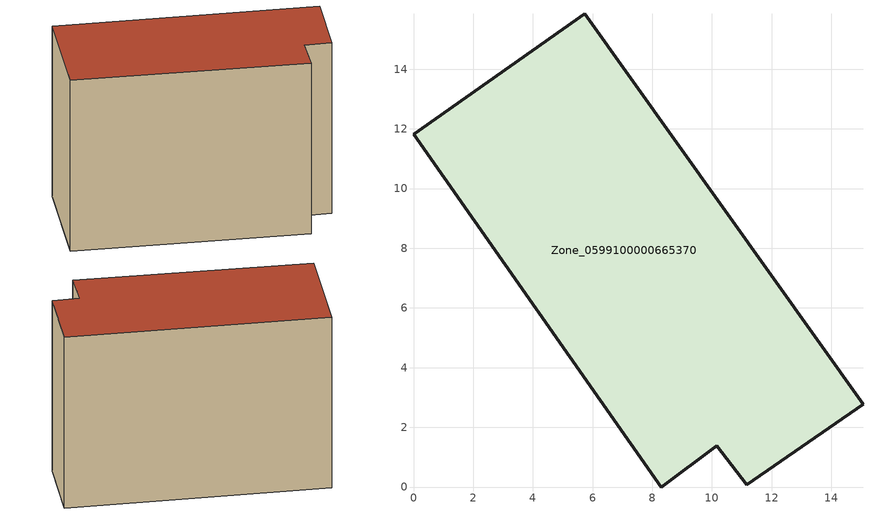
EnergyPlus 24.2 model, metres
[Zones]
Zone_0599100000665370
 floor ground (C_G): 10.16,1.39 8.3,0 0,11.82 5.74,15.85 15.06,2.77 11.17,0.07 z0
 wall outside (C_F): 5.74,15.85 0,11.82 8.3,0 10.16,1.39 11.17,0.07 15.06,2.77 5.74,15.85 z0:11.41
 roof outside (C_R): 11.17,0.07 15.06,2.77 5.74,15.85 0,11.82 8.3,0 10.16,1.39 z11.41
[BUILDING]
Pand.0599100000665370: North Axis=0; Terrain=City; Loads Convergence Tolerance Value=0.04; Temperature Convergence Tolerance Value=0.4; Solar Distribution=FullExterior; Maximum Number of Warmup Days=25; Minimum Number of Warmup Days=1
[Site:Location]
Rotterdam.The.Hague.AP_ZH_NLD Design_Conditions: Latitude=51.96; Longitude=4.45; Time Zone=1; Elevation=-4.5
[SITE:GROUNDTEMPERATURE:BUILDINGSURFACE]
18, 18, 18, 18, 18, 18, 18, 18, 18, 18, 18, 18
[MATERIAL] Thermal Absorptance=0.9; Solar Absorptance=0.7; Visible Absorptance=0.7
Name | Roughness | Thickness | Conductivity | Density | Specific Heat
G.TI.1946 | MediumSmooth | 0.15 | 1 | 540 | 1210
F.TI.1946 | Rough | 0.3 | 0.857143 | 1920 | 840
R.TI.1946 | MediumRough | 0.2 | 0.1 | 1500 | 1000
[CONSTRUCTION]
C_G: G.TI.1946
C_F: F.TI.1946
C_R: R.TI.1946
[ZONE]
Zone_0599100000665370: Type=1; Multiplier=1; Ceiling Height=Autocalculate; Volume=Autocalculate; Floor Area=autocalculate; Part of Total Floor Area=Yes
[ZONEINFILTRATION:DESIGNFLOWRATE]
Infil_Zone_0599100000665370: Zone or ZoneList or Space or SpaceList=Zone_0599100000665370; Schedule=AlwaysOn; Design Flow Rate Calculation Method=Flow/Area; Flow Rate per Floor Area=0.003; Constant Term Coefficient=1; Temperature Term Coefficient=0; Velocity Term Coefficient=0; Velocity Squared Term Coefficient=0
[HVACTEMPLATE:ZONE:IDEALLOADSAIRSYSTEM]
Zone_0599100000665370: Maximum Heating Supply Air Temperature=50; Minimum Cooling Supply Air Temperature=13; Maximum Heating Supply Air Humidity Ratio=0.0156; Minimum Cooling Supply Air Humidity Ratio=0.0077; Heating Limit=NoLimit; Cooling Limit=NoLimit; Dehumidification Control Type=ConstantSensibleHeatRatio; Cooling Sensible Heat Ratio=0.7; Dehumidification Setpoint=60; Humidification Control Type=None; Humidification Setpoint=30; Outdoor Air Method=None; Outdoor Air Flow Rate per Person=0.00944; Outdoor Air Flow Rate per Zone Floor Area=0; Outdoor Air Flow Rate per Zone=0; Demand Controlled Ventilation Type=None; Outdoor Air Economizer Type=NoEconomizer; Heat Recovery Type=None; Sensible Heat Recovery Effectiveness=0.7; Latent Heat Recovery Effectiveness=0.65
[ZONECONTROL:THERMOSTAT]
ThermostatControl_Zone_0599100000665370: Zone or ZoneList=Zone_0599100000665370; Control Type Schedule=DualSetpointControlType; Control 1=Thermostat_Zone_0599100000665370; Temperature Difference Between Cutout And Setpoint=0
[THERMOSTATSETPOINT:DUALSETPOINT]
Thermostat_Zone_0599100000665370: Heating Setpoint Temperature Schedule=HeatingSetpoint_Zone_0599100000665370; Cooling Setpoint Temperature Schedule=CoolingSetpoint_Zone_0599100000665370
[SCHEDULE:COMPACT]
HeatingSetpoint_Zone_0599100000665370: Through: 12/31, For: AllDays, Until: 24:00, 21
CoolingSetpoint_Zone_0599100000665370: Through: 12/31, For: AllDays, Until: 24:00, 24
DualSetpointControlType: Through: 12/31, For: AllDays, Until: 24:00, 4
AlwaysOn: Through: 12/31, For: AllDays, Until: 24:00, 1
